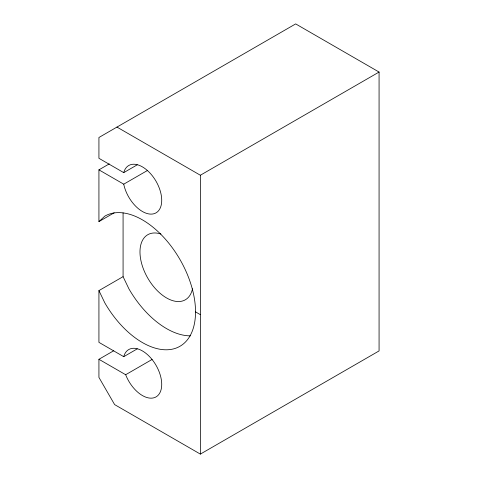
<?xml version="1.0" encoding="UTF-8"?>
<svg xmlns="http://www.w3.org/2000/svg" width="478" height="478" viewBox="0 0 478 478"><rect width="100%" height="100%" fill="white"/><g stroke="black" fill="none" stroke-linecap="round" stroke-linejoin="round"><path stroke-width="0.72" d="M109.247 163.894L98.928 169.851L98.928 221.607L104.831 216.128A75.142 43.384 60 0 1 179.967 259.512A75.142 43.384 60 0 1 179.967 346.275A75.142 43.384 60 0 1 104.831 302.897L98.928 290.606L123.079 276.66L123.079 212.853M113.764 350.721L98.928 359.289L98.928 377.411L114.624 404.603L200.36 454.1L379.072 350.918L379.072 72.053L295.667 23.9L98.928 137.491L98.928 158.302L123.736 172.63L137.282 164.808M98.928 169.851L123.736 184.173L147.606 170.395M98.928 221.607L114.182 212.8M116.955 127.082L200.36 175.235L379.072 72.053M98.928 290.606L98.928 342.356L123.736 356.678L137.282 348.856M98.928 359.289L125.666 374.722L152.118 359.45M195.532 311.877L200.36 314.667M123.079 276.66L128.976 288.951A75.142 43.384 60 0 0 190.405 335.849M200.36 175.235L200.36 454.1M123.736 172.63A27.324 15.774 60 0 1 153.48 177.302A27.324 15.774 60 0 1 153.48 213.851A27.324 15.774 60 0 1 123.736 184.173M123.736 356.678A27.324 15.774 60 0 1 152.058 359.486A27.324 15.774 60 0 1 156.061 396.889A27.324 15.774 60 0 1 125.666 374.722M192.503 288.772A37.571 21.689 60 0 1 164.653 296.76A37.571 21.689 60 0 1 140.048 254.153A37.571 21.689 60 0 1 160.895 234.023"/></g></svg>
